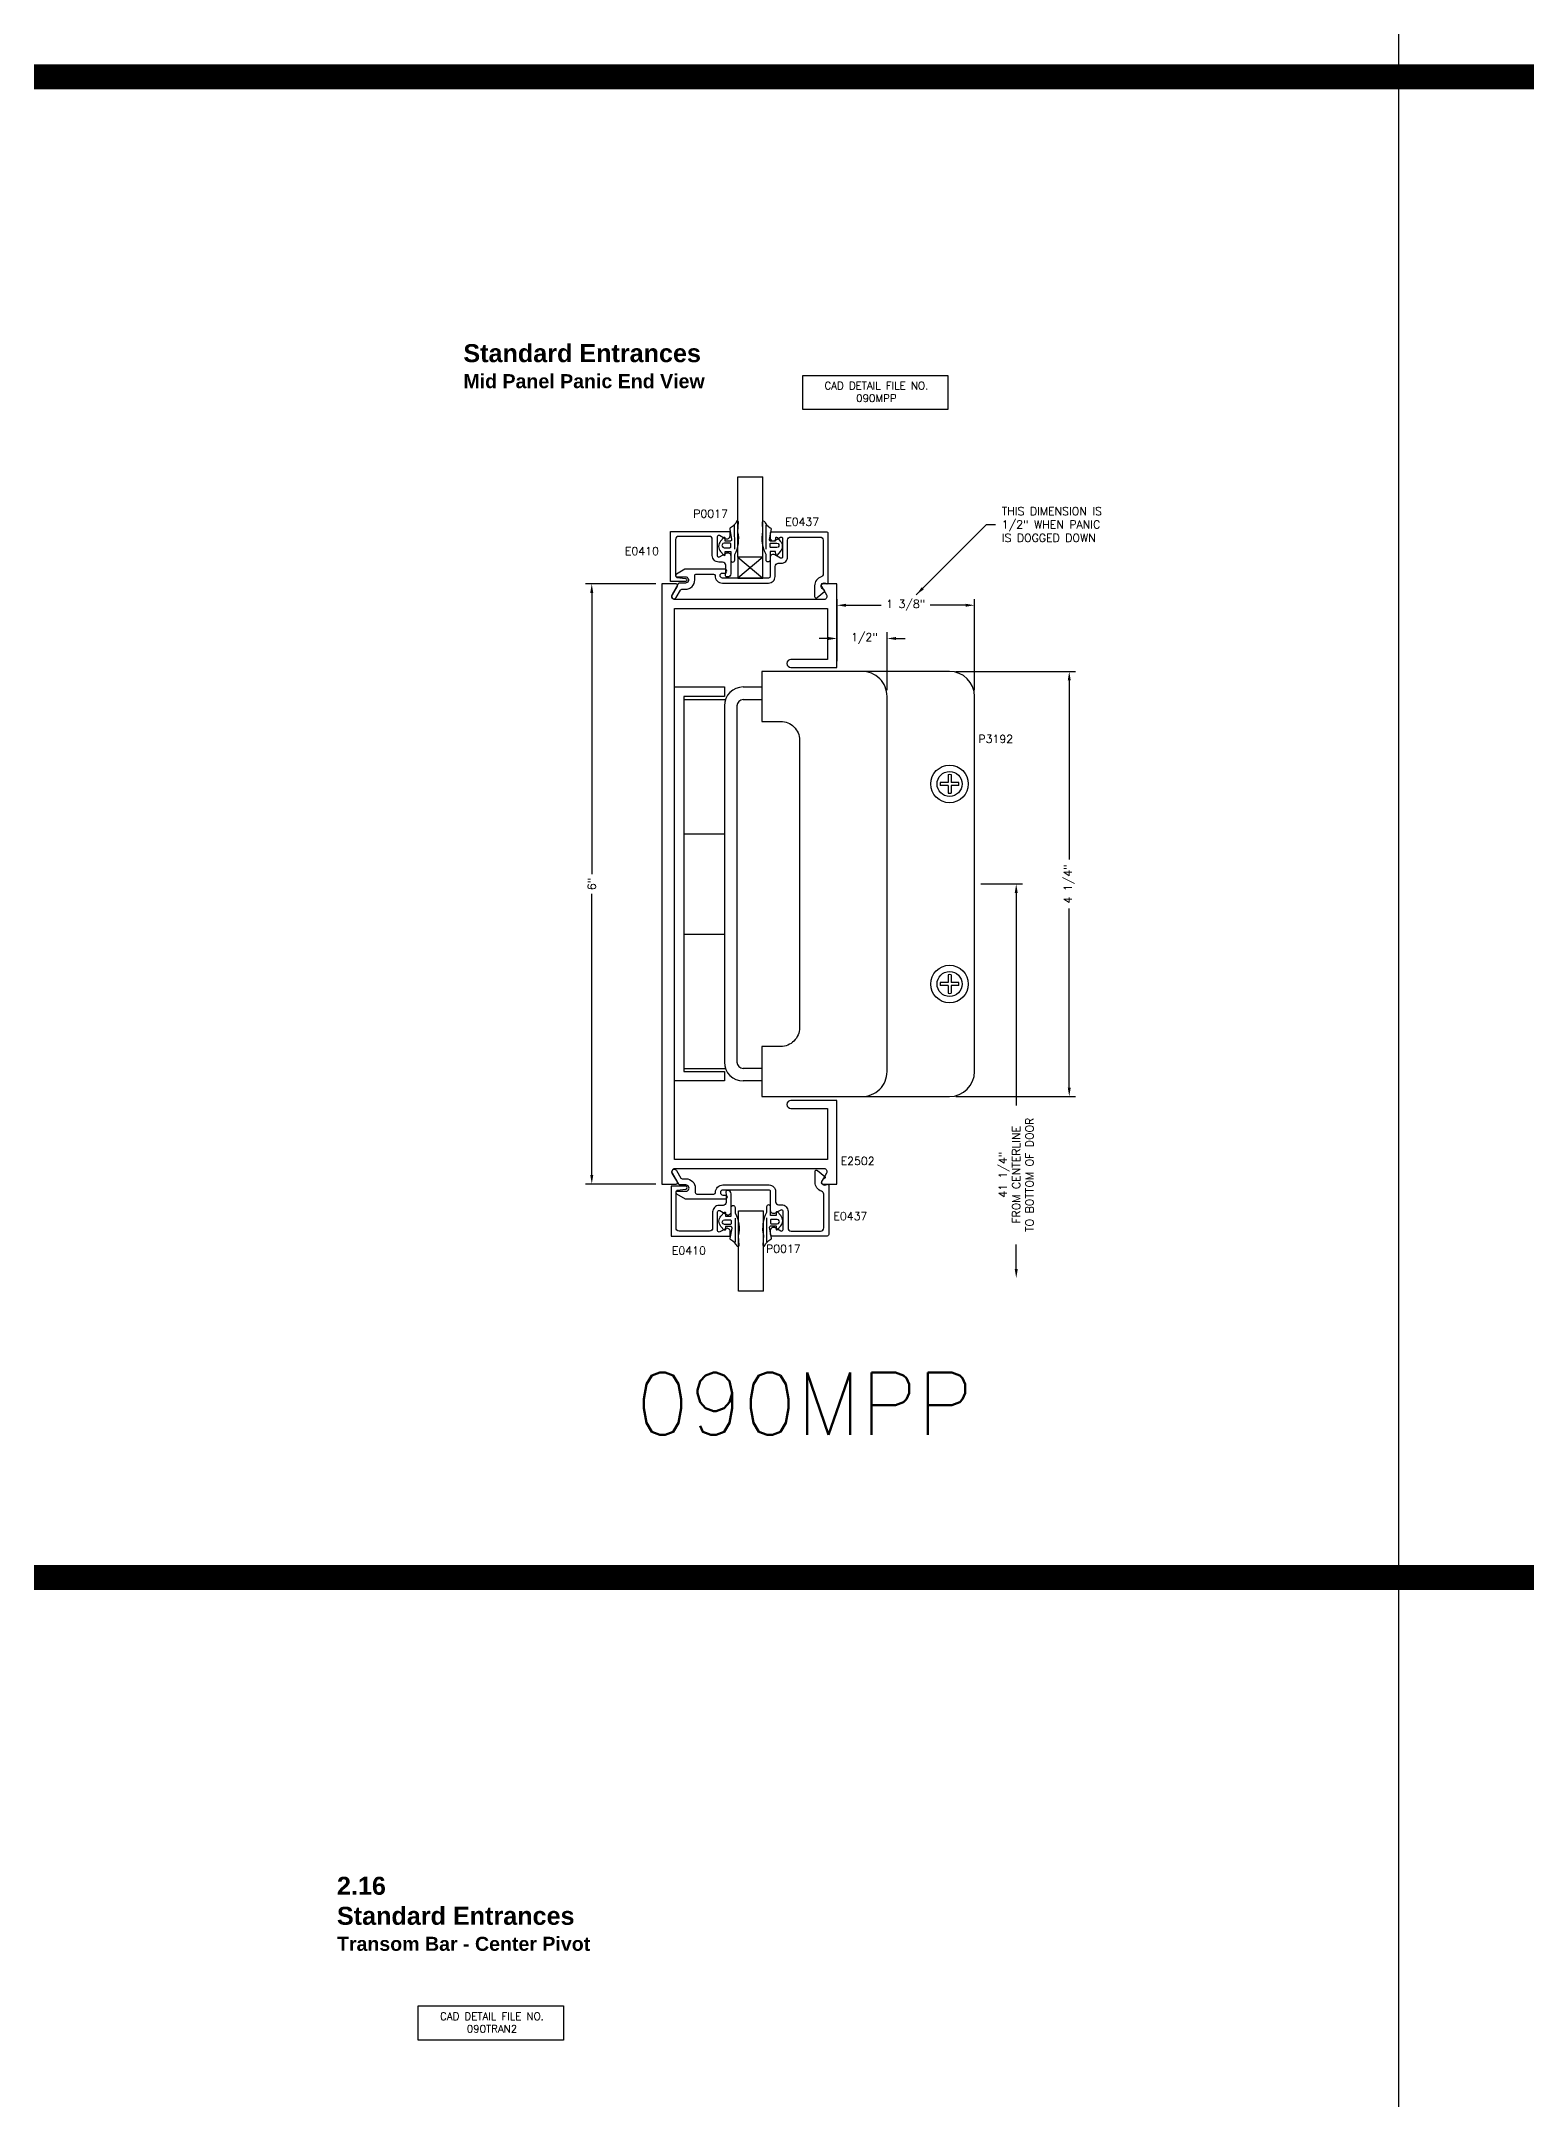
# Model space of a CAD drawing. Extents: x 0 to 130, y 0 to 90.
# Drawn here: x 14.98 to 29.83, y 24.66 to 45.24 of the extents above; entities that cross this region are included whole.
import ezdxf

# ---------------------------------------------------------------- set-up
doc = ezdxf.new("R2010")
doc.units = 0
doc.header["$MEASUREMENT"] = 0
doc.header["$PDMODE"] = 3
doc.layers.get('DEFPOINTS').update_dxf_attribs({"linetype": 'CONTINUOUS'})
for name, color, linetype in [('R-ANNO-DIMS', 3, 'CONTINUOUS'), ('R-ANNO-TEXT', 6, 'CONTINUOUS'), ('R-DET1', 4, 'CONTINUOUS'), ('R-DET2', 2, 'CONTINUOUS'), ('R-DET3', 5, 'CONTINUOUS'), ('R-OTLN', 1, 'CONTINUOUS'), ('TITLE', 7, 'CONTINUOUS')]:
    doc.layers.add(name, color=color, linetype=linetype)
doc.styles.get("Standard").update_dxf_attribs({"font": 'simplex'})
doc.dimstyles.new('1X', dxfattribs={"dimscale": 0, "dimtxt": 0.08, "dimasz": 0.09, "dimexe": 0.062, "dimexo": 0.062, "dimgap": 0.045, "dimtad": 0, "dimdec": 4, "dimzin": 4, "dimtxsty": 'STANDARD', "dimcen": 0, "dimazin": 3, "dimtp": 0.02, "dimtfac": 1, "dimtdec": 4, "dimtofl": 0, "dimtmove": 0, "dimatfit": 3, "dimtolj": 1, "dimtzin": 4})

# ---------------------------------------------------------------- blocks, each defined once
blk = doc.blocks.new('*D90')
at = {"layer": 'DEFPOINTS', "color": 0}
for p in [(22.937, 39.266), (22.937, 38.976), (23.437, 38.687)]:
    blk.add_point(p, dxfattribs=at)
at = {"layer": 'R-ANNO-DIMS', "color": 0}
for p, q in [((22.937, 39.038), (22.937, 39.328)), ((23.437, 38.749), (23.437, 39.328)), ((22.847, 39.266), (22.757, 39.266)), ((23.527, 39.266), (23.617, 39.266))]:
    blk.add_line(p, q, dxfattribs=at)
for points in [[(22.847, 39.281), (22.847, 39.251), (22.937, 39.266)], [(23.527, 39.281), (23.527, 39.251), (23.437, 39.266)]]:
    blk.add_solid(points, dxfattribs=at)
at = {"layer": 'R-ANNO-DIMS', "color": 0, "insert": (23.211, 39.266), "char_height": 0.08, "attachment_point": 5}
blk.add_mtext('\\A1;1/2"', dxfattribs=at)
blk = doc.blocks.new('*D91')
at = {"layer": 'DEFPOINTS', "color": 0}
for p in [(21.187, 39.812), (20.485, 33.812), (21.187, 33.812)]:
    blk.add_point(p, dxfattribs=at)
at = {"layer": 'R-ANNO-DIMS', "color": 0}
for p, q in [((21.125, 39.812), (20.423, 39.812)), ((20.485, 39.722), (20.485, 36.91)), ((20.485, 33.902), (20.485, 36.714)), ((21.125, 33.812), (20.423, 33.812))]:
    blk.add_line(p, q, dxfattribs=at)
for points in [[(20.47, 39.722), (20.5, 39.722), (20.485, 39.812)], [(20.47, 33.902), (20.5, 33.902), (20.485, 33.812)]]:
    blk.add_solid(points, dxfattribs=at)
at = {"layer": 'R-ANNO-DIMS', "color": 0, "insert": (20.485, 36.812), "char_height": 0.08, "attachment_point": 5, "rotation": 90}
blk.add_mtext('\\A1;6"', dxfattribs=at)
blk = doc.blocks.new('*D92')
at = {"layer": 'DEFPOINTS', "color": 0}
for p in [(24.062, 38.937), (24.062, 34.687), (25.259, 34.687)]:
    blk.add_point(p, dxfattribs=at)
at = {"layer": 'R-ANNO-DIMS', "color": 0}
for p, q in [((24.124, 38.937), (25.321, 38.937)), ((25.259, 38.847), (25.259, 37.057)), ((25.259, 34.777), (25.259, 36.567)), ((24.124, 34.687), (25.321, 34.687))]:
    blk.add_line(p, q, dxfattribs=at)
for points in [[(25.244, 38.847), (25.274, 38.847), (25.259, 38.937)], [(25.244, 34.777), (25.274, 34.777), (25.259, 34.687)]]:
    blk.add_solid(points, dxfattribs=at)
at = {"layer": 'R-ANNO-DIMS', "color": 0, "insert": (25.259, 36.812), "char_height": 0.08, "attachment_point": 5, "rotation": 90}
blk.add_mtext('\\A1;4 1/4"', dxfattribs=at)
blk = doc.blocks.new('*D93')
at = {"layer": 'DEFPOINTS', "color": 0}
for p in [(24.312, 39.598), (22.937, 38.976), (24.312, 38.687)]:
    blk.add_point(p, dxfattribs=at)
at = {"layer": 'R-ANNO-DIMS', "color": 0}
for p, q in [((22.937, 39.038), (22.937, 39.66)), ((23.027, 39.598), (23.379, 39.598)), ((24.222, 39.598), (23.869, 39.598)), ((24.312, 38.749), (24.312, 39.66))]:
    blk.add_line(p, q, dxfattribs=at)
for points in [[(23.027, 39.613), (23.027, 39.583), (22.937, 39.598)], [(24.222, 39.613), (24.222, 39.583), (24.312, 39.598)]]:
    blk.add_solid(points, dxfattribs=at)
at = {"layer": 'R-ANNO-DIMS', "color": 0, "insert": (23.624, 39.598), "char_height": 0.08, "attachment_point": 5}
blk.add_mtext('\\A1;1 3/8"', dxfattribs=at)
blk = doc.blocks.new('*D94')
at = {"layer": 'DEFPOINTS', "color": 0}
for p in [(24.312, 36.812), (24.729, 32.872), (24.729, 32.872)]:
    blk.add_point(p, dxfattribs=at)
at = {"layer": 'R-ANNO-DIMS', "color": 0}
for p, q in [((24.374, 36.812), (24.791, 36.812)), ((24.729, 36.722), (24.729, 34.599)), ((24.729, 32.962), (24.729, 33.21))]:
    blk.add_line(p, q, dxfattribs=at)
for points in [[(24.714, 36.722), (24.744, 36.722), (24.729, 36.812)], [(24.714, 32.962), (24.744, 32.962), (24.729, 32.872)]]:
    blk.add_solid(points, dxfattribs=at)
at = {"layer": 'R-ANNO-DIMS', "color": 0, "insert": (24.729, 33.905), "char_height": 0.08, "attachment_point": 5, "rotation": 90}
blk.add_mtext('\\A1;41 1/4" \\PFROM CENTERLINE \\PTO BOTTOM OF DOOR', dxfattribs=at)
blk = doc.blocks.new('S')
at = {"layer": 'R-DET2'}
for p, q in [((4.542, 7.201), (4.542, 8.004)), ((4.542, 8.004), (4.792, 8.004)), ((4.792, 7.201), (4.792, 8.004)), ((4.792, 7.201), (4.542, 7.201))]:
    blk.add_line(p, q, dxfattribs=at)
blk = doc.blocks.new('GLASS')
at = {"layer": 'R-DET2'}
blk.add_blockref('S', (-4.542, -7.201), dxfattribs=at)
blk = doc.blocks.new('QUARTER_INCH_GLASS')
at = {"layer": 'R-DET2'}
blk.add_blockref('GLASS', (0, 0), dxfattribs=at)
blk = doc.blocks.new('1-4_P0017')
at = {"layer": 'R-DET2'}
for points in [[(-0.127, 0.093), (-0.131, 0.191, -0.280474), (-0.115, 0.201, 0.169063), (-0.053, 0.132, -0.378809), (-0.045, 0.121), (-0.064, 0.016, 0.346242), (-0.054, 0), (0, 0), (0.001, 0.03, -0.608656), (0.014, 0.036), (0.047, -0.001, -0.378617), (0.047, -0.104), (0.014, -0.141, -0.608656), (0.001, -0.135), (0, -0.105), (-0.055, -0.105), (-0.055, -0.19, -1), (-0.095, -0.19), (-0.095, -0.135, -0.175364)], [(0.032, -0.051, -0.341999), (0.012, -0.066), (-0.047, -0.066, -0.414214), (-0.055, -0.058), (-0.055, -0.029, -0.414214), (-0.047, -0.021), (0.012, -0.021, -0.341999), (0.032, -0.036, -0.127017)]]:
    blk.add_lwpolyline(points, format="xyb", close=True, dxfattribs=at)
blk.add_lwpolyline([(-0.095, -0.082), (-0.094, 0.158)], dxfattribs=at)
blk = doc.blocks.new('P3192')
at = {"layer": 'R-DET1'}
for p, q in [((24.062, 38.937), (23.187, 38.937)), ((21.999, 38.781), (22.187, 38.781)), ((24.312, 34.937), (24.312, 38.687)), ((21.406, 38.656), (21.823, 38.656)), ((21.812, 38.593), (21.812, 35.031)), ((21.937, 38.593), (21.937, 35.031)), ((21.999, 38.656), (22.187, 38.656)), ((24.047, 37.905), (24.047, 37.827)), ((24.077, 37.905), (24.077, 37.827)), ((24.047, 37.827), (23.969, 37.827)), ((24.047, 37.797), (23.969, 37.797)), ((24.047, 37.797), (24.047, 37.72)), ((24.154, 37.827), (24.077, 37.827)), ((24.077, 37.797), (24.077, 37.72)), ((24.154, 37.797), (24.077, 37.797)), ((21.406, 37.312), (21.812, 37.312)), ((21.406, 36.312), (21.812, 36.312)), ((24.047, 35.827), (23.969, 35.827)), ((24.047, 35.905), (24.047, 35.827)), ((24.077, 35.905), (24.077, 35.827)), ((24.154, 35.827), (24.077, 35.827)), ((24.047, 35.797), (23.969, 35.797)), ((24.047, 35.797), (24.047, 35.72)), ((24.154, 35.797), (24.077, 35.797)), ((24.077, 35.797), (24.077, 35.72)), ((21.406, 34.968), (21.823, 34.968)), ((22.187, 34.968), (21.999, 34.968)), ((22.187, 34.843), (21.999, 34.843)), ((23.187, 34.687), (24.062, 34.687))]:
    blk.add_line(p, q, dxfattribs=at)
blk.add_lwpolyline([(22.374, 38.437, -0.414214), (22.562, 38.25), (22.562, 35.375, -0.414214), (22.374, 35.187), (22.187, 35.187), (22.187, 34.687), (23.187, 34.687, 0.414214), (23.437, 34.937), (23.437, 38.687, 0.414214), (23.187, 38.937), (22.187, 38.937), (22.187, 38.437)], format="xyb", close=True, dxfattribs=at)
blk.add_lwpolyline([(21.406, 34.937), (21.812, 34.937), (21.812, 34.843), (21.312, 34.843), (21.312, 38.781), (21.812, 38.781), (21.812, 38.687), (21.406, 38.687)], close=True, dxfattribs=at)
for centre, radius in [((24.062, 37.812), 0.188), ((24.062, 37.812), 0.125), ((24.062, 35.812), 0.188), ((24.062, 35.812), 0.125)]:
    blk.add_circle(centre, radius, dxfattribs=at)
for centre, radius, start, end in [((24.062, 38.687), 0.25, 0, 90), ((21.999, 38.593), 0.188, 90, 180), ((21.999, 38.593), 0.0625, 90, 180), ((24.062, 37.812), 0.0938, 80.7931, 99.2069), ((24.062, 37.812), 0.0938, 170.7931, 189.2069), ((24.062, 37.812), 0.0938, 260.7931, 279.2069), ((24.062, 37.812), 0.0938, 350.7931, 9.2069), ((24.062, 35.812), 0.0938, 170.7931, 189.2069), ((24.062, 35.812), 0.0938, 80.7931, 99.2069), ((24.062, 35.812), 0.0938, 350.7931, 9.2069), ((24.062, 35.812), 0.0938, 260.7931, 279.2069), ((21.999, 35.031), 0.188, 180, 270), ((21.999, 35.031), 0.0625, 180, 270), ((24.062, 34.937), 0.25, 270, 0)]:
    blk.add_arc(centre, radius, start, end, dxfattribs=at)

msp = doc.modelspace()

# ---------------------------------------------------------------- linework, layer by layer
at = {"layer": 'R-ANNO-TEXT'}
for points in [[(22.593847, 41.8959405), (24.0453269, 41.8959405), (24.0453269, 41.5538777), (22.593847, 41.5538777)], [(18.7504473, 25.5969567), (20.2019272, 25.5969567), (20.2019272, 25.2548938), (18.7504473, 25.2548938)]]:
    msp.add_lwpolyline(points, close=True, dxfattribs=at)
at = {"layer": 'R-DET1'}
for points in [[(21.8363215, 39.8812087, -0.4559911352), (21.8214695, 39.8983091), (21.8247055, 39.9212086), (21.8247075, 39.9982474, 0.4142135624), (21.7937075, 40.0292474), (21.7548955, 40.0292472, -0.4157347224), (21.6897065, 40.0943955), (21.6897055, 40.2552087, 0.4142135624), (21.6587055, 40.2862087), (21.3547085, 40.2862087, 0.4142135624), (21.3237085, 40.2552087), (21.3237055, 39.8915021, 0.3788668862), (21.3368775, 39.8766139), (21.4225345, 39.8660965, -0.9407073484), (21.4207065, 39.8362085), (21.2737075, 39.8362086), (21.2737075, 40.3362085), (21.8647069, 40.3362085), (21.8647085, 40.288902, -0.5773503096), (21.8182085, 40.2620552), (21.7622065, 40.294387, 0.5773499476), (21.7397065, 40.2813966), (21.7397065, 40.0942471, 0.5773500587), (21.7622065, 40.0812567), (21.8282066, 40.1193619, -0.5773539269), (21.874707, 40.0925152), (21.8747069, 39.9122088, -0.4142112814), (21.8437069, 39.8812087), (21.8363215, 39.8812087)], [(21.7921016, 39.8198445), (22.2531054, 39.8198445, 0.4142135624), (22.3181054, 39.8848445), (22.3181054, 39.9868575, -0.4142135624), (22.3491054, 40.0178575), (22.3781054, 40.0178575, 0.4142135624), (22.4431054, 40.0828575), (22.4431054, 40.2488435, -0.4142135624), (22.4741054, 40.2798435), (22.7681004, 40.2798435, -0.4142135624), (22.7991004, 40.2488435), (22.7991004, 39.9118031, -0.3256627349), (22.7776007, 39.8822947, 0.3256627349), (22.7131014, 39.7937695), (22.7131014, 39.6853898, 0.6370702608), (22.7377432, 39.6738992), (22.8103843, 39.7348522, 0.4779725156), (22.8100874, 39.7504127), (22.7900107, 39.7659937, -0.8690679817), (22.8205218, 39.8192698), (22.8353921, 39.8133266, 0.5305087646), (22.8491034, 39.8226124), (22.8491034, 40.3148465, 0.4142135624), (22.8341034, 40.3298465), (22.2831014, 40.3298465, 0.4142135624), (22.2681014, 40.3148465), (22.2681014, 40.2723491, 0.5773590294), (22.3146021, 40.2455027), (22.3706011, 40.2778357, -0.5773590294), (22.3931014, 40.2648455), (22.3931014, 40.0828584, -0.5773411719), (22.3706018, 40.0698679), (22.3146007, 40.1021981, 0.5773411719), (22.2681014, 40.0753508), (22.2681014, 39.8848435, -0.4142135624), (22.2531014, 39.8698435), (21.792104, 39.8698435, -1), (21.792104, 39.9198465), (21.8141071, 39.9198465, 1), (21.8141071, 39.9598435), (21.417104, 39.9598435), (21.3304847, 39.9098349, 0.7673308308), (21.3379846, 39.8818445), (21.4216347, 39.8818445, -1.0057039516), (21.4219863, 39.8198465), (21.362986, 39.8198444, 0.2679461651), (21.349996, 39.8123441), (21.2853349, 39.7003416, 0.9999753426), (21.3286336, 39.675343), (21.3719385, 39.7503448, -0.2679423533), (21.3849287, 39.7578445), (21.4219891, 39.7578445, 0.4142135624), (21.5149891, 39.8508445), (21.5149891, 39.8948445, -0.4142135624), (21.5299885, 39.9098445), (21.7021025, 39.9098445, -0.4142119352), (21.7171025, 39.8948446, 0.4142119352), (21.792104, 39.8198435)], [(21.7966121, 33.8030866), (22.2576159, 33.8030866, -0.4142135624), (22.3226159, 33.7380866), (22.3226159, 33.6360736, 0.4142135624), (22.3536159, 33.6050736), (22.3826159, 33.6050736, -0.4142135624), (22.4476159, 33.5400736), (22.4476159, 33.3740876, 0.4142135624), (22.4786159, 33.3430876), (22.7726109, 33.3430876, 0.4142135624), (22.8036109, 33.3740876), (22.8036109, 33.711128, 0.3256627349), (22.7821112, 33.7406364, -0.3256627349), (22.7176119, 33.8291615), (22.7176119, 33.9375412, -0.6370702608), (22.7422538, 33.9490319), (22.8148948, 33.8880788, -0.4779725156), (22.8145979, 33.8725183), (22.7945212, 33.8569374, 0.8690679817), (22.8250323, 33.8036612), (22.8399026, 33.8096045, -0.5305087646), (22.8536139, 33.8003187), (22.8536139, 33.3080846, -0.4142135624), (22.8386139, 33.2930846), (22.2876119, 33.2930846, -0.4142135624), (22.2726119, 33.3080846), (22.2726119, 33.350582, -0.5773590294), (22.3191127, 33.3774283), (22.3751116, 33.3450954, 0.5773590294), (22.3976119, 33.3580855), (22.3976119, 33.5400726, 0.5773411719), (22.3751123, 33.5530632), (22.3191112, 33.520733, -0.5773411719), (22.2726119, 33.5475802), (22.2726119, 33.7380876, 0.4142135624), (22.2576119, 33.7530876), (21.7966145, 33.7530876, 1), (21.7966145, 33.7030846), (21.8186176, 33.7030846, -1), (21.8186176, 33.6630876), (21.4216145, 33.6630876), (21.3349953, 33.7130961, -0.7673308308), (21.3424951, 33.7410866), (21.4261452, 33.7410866, 1.0057039516), (21.4264968, 33.8030846), (21.3674966, 33.8030867, -0.2679461651), (21.3545065, 33.810587), (21.2898454, 33.9225895, -0.9999753426), (21.3331442, 33.9475881), (21.376449, 33.8725863, 0.2679423533), (21.3894392, 33.8650866), (21.4264996, 33.8650866, -0.4142135624), (21.5194996, 33.7720866), (21.5194996, 33.7280866, 0.4142135624), (21.534499, 33.7130866), (21.706613, 33.7130866, 0.4142119352), (21.721613, 33.7280865, -0.4142119352), (21.7966145, 33.8030876)], [(21.8399079, 33.7466338, 0.4559911352), (21.8250559, 33.7295333), (21.8282919, 33.7066338), (21.8282939, 33.629595, -0.4142135624), (21.7972939, 33.598595), (21.7584819, 33.5985952, 0.4157347224), (21.6932929, 33.5334469), (21.6932919, 33.3726337, -0.4142135624), (21.6622919, 33.3416337), (21.3582949, 33.3416337, -0.4142135624), (21.3272949, 33.3726337), (21.3272919, 33.7363403, -0.3788668862), (21.3404639, 33.7512285), (21.4261209, 33.7617459, 0.9407073484), (21.4242929, 33.7916339), (21.2772939, 33.7916338), (21.2772939, 33.2916339), (21.8682933, 33.2916339), (21.8682949, 33.3389404, 0.5773503096), (21.8217949, 33.3657872), (21.7657929, 33.3334554, -0.5773499476), (21.7432929, 33.3464458), (21.7432929, 33.5335953, -0.5773500587), (21.7657929, 33.5465857), (21.831793, 33.5084805, 0.5773539269), (21.8782934, 33.5353272), (21.8782933, 33.7156336, 0.4142112814), (21.8472933, 33.7466337), (21.8399079, 33.7466337)]]:
    msp.add_lwpolyline(points, format="xyb", dxfattribs=at)
at = {"layer": 'R-DET2'}
for p, q in [((22.1967318, 40.0795725), (21.9467317, 39.8698435)), ((21.9467318, 40.0795725), (21.9467317, 39.8698435)), ((21.9467318, 40.0795725), (22.1967318, 39.8698435)), ((22.1967318, 40.0795725), (21.9467318, 40.0795725)), ((22.1967318, 39.8698435), (22.1967318, 40.0795725)), ((21.9467317, 39.8698435), (22.1967318, 39.8698435))]:
    msp.add_line(p, q, dxfattribs=at)
at = {"layer": 'R-OTLN'}
msp.add_lwpolyline([(22.8426885, 34.0580872), (21.3119385, 34.0580872), (21.3119385, 39.5660872), (22.8426885, 39.5660872), (22.8426885, 39.0560872), (22.4766885, 39.0560872, 1), (22.4766885, 38.9760872), (22.9366885, 38.9760872), (22.9366885, 39.8120872), (22.7951879, 39.8120872, 0.5773517947), (22.7821976, 39.7895871), (22.8324275, 39.7025872, -0.5773517947), (22.8055808, 39.6560872), (21.3177963, 39.6560872, -0.5773517823), (21.2909496, 39.7025872), (21.3411795, 39.7895871, 0.5773517823), (21.3281892, 39.8120872), (21.1866885, 39.8120872), (21.1866885, 33.8120872), (21.3281892, 33.8120872, 0.5773517947), (21.3411795, 33.8345872), (21.2909496, 33.9215871, -0.5773517947), (21.3177963, 33.9680872), (22.8055808, 33.9680872, -0.5773517823), (22.8324275, 33.9215871), (22.7821976, 33.8345872, 0.5773517823), (22.7951879, 33.8120872), (22.9366885, 33.8120872), (22.9366885, 34.6480872), (22.4766885, 34.6480872, 1), (22.4766885, 34.5680872), (22.8426885, 34.5680872)], format="xyb", close=True, dxfattribs=at)
at = {"layer": 'TITLE'}
msp.add_line((28.5517256, 89.8789502), (28.5517256, 14.8789502), dxfattribs=at)
at = {"layer": 'TITLE', "const_width": 0.25}
for points in [[(0.25, 44.8789502), (122.9080005, 44.8789502)], [(0.25, 29.8789502), (122.9080005, 29.8789502)]]:
    msp.add_lwpolyline(points, dxfattribs=at)

# ---------------------------------------------------------------- block references
at = {"layer": 'R-DET2'}
for p in [(21.9467318, 40.0795725), (21.9512652, 32.7409508)]:
    msp.add_blockref('QUARTER_INCH_GLASS', p, dxfattribs=at)
at = {"layer": 'R-DET3', "xscale": -1}
msp.add_blockref('1-4_P0017', (21.819707, 40.239247), dxfattribs=at)
at = {"layer": 'R-DET3'}
for name, p in [('1-4_P0017', (22.3231014, 40.2406234)), ('P3192', (0, 0))]:
    msp.add_blockref(name, p, dxfattribs=at)
at = {"layer": 'R-DET3', "rotation": 180}
msp.add_blockref('1-4_P0017', (21.8232934, 33.3882059), dxfattribs=at)
at = {"layer": 'R-DET3', "xscale": -1, "rotation": 180}
msp.add_blockref('1-4_P0017', (22.3276119, 33.3933733), dxfattribs=at)

# ---------------------------------------------------------------- texts
at = {"layer": 'R-ANNO-TEXT', "char_height": 0.075, "width": 1.875, "attachment_point": 2}
for s, insert in [('CAD DETAIL FILE NO.\\P090MPP', (23.3305292, 41.8303578)), ('CAD DETAIL FILE NO.\\P090TRAN2', (19.4871296, 25.5313739))]:
    msp.add_mtext(s, dxfattribs=dict(at, insert=insert))
at = {"layer": 'R-ANNO-TEXT', "char_height": 0.08}
for s, insert, attachment_point in [('\\A1;P0017', (21.8457284, 40.5132176), 6), ('THIS DIMENSION IS \\P1/2" WHEN PANIC\\PIS DOGGED DOWN', (24.5846713, 40.4050055), 4), ('\\A1;E0437', (22.7582562, 40.4321871), 6), ('\\A1;E0410', (21.1556794, 40.1398983), 6), ('\\A1;P3192', (24.3510466, 38.2613067), 4), ('\\A1;E2502', (22.9733804, 34.0431788), 4), ('\\A1;E0437', (22.9010341, 33.4916385), 4), ('\\A1;E0410', (21.2860933, 33.1474745), 4), ('\\A1;P0017', (22.2271853, 33.1663606), 4)]:
    msp.add_mtext(s, dxfattribs=dict(at, insert=insert, attachment_point=attachment_point))
at = {"layer": 'TITLE'}
msp.add_text('090MPP', height=0.625, dxfattribs=at).set_placement((20.9248213, 31.3051919))
at = {"layer": 'TITLE', "char_height": 0.18, "width": 7.44, "attachment_point": 1}
for s, insert in [('{\\fArial|b1|i0|c0|p34;\\PStandard Entrances\\P\\H0.7778x;Mid Panel Panic End View }', (19.2013756, 42.5080632, 6.2106922)), ('{\\fArial|b1|i0|c0|p34;2.16\\PStandard Entrances\\P\\H0.7778x;Transom Bar - Center Pivot}', (17.9371566, 26.8882982, 6.2106922))]:
    msp.add_mtext(s, dxfattribs=dict(at, insert=insert))

# ---------------------------------------------------------------- dimensions: what is measured, and where the dimension line sits
at = {"layer": 'R-ANNO-DIMS'}
for base, p1, p2, picture, middle in [((20.4852528, 33.8120872), (21.1866885, 39.8120872), (21.1866885, 33.8120872), '*D91', (20.4852528, 36.8120872)), ((25.2587255, 34.6870872), (24.0619385, 38.9370872), (24.0619385, 34.6870872), '*D92', (25.2587255, 36.8120872))]:
    dim = msp.add_linear_dim(base=base, p1=p1, p2=p2, angle=90, dimstyle='1X', override={"dimscale": 1, "dimpost": '"'}, dxfattribs=at)
    dim.commit()
    dim.dimension.update_dxf_attribs({"geometry": picture, "text_midpoint": middle})
for base, p1, p2, picture, middle in [((24.3119385374, 39.5980892428), (22.9366885374, 38.9760871853), (24.3119385374, 38.6870871853), '*D93', (23.6243135374, 39.5980892428)), ((22.9366885374, 39.2661419618), (23.4369385374, 38.6870871853), (22.9366885374, 38.9760871853), '*D90', (23.2106472963, 39.2661419618))]:
    dim = msp.add_linear_dim(base=base, p1=p1, p2=p2, dimstyle='1X', override={"dimscale": 1, "dimpost": '"'}, dxfattribs=at)
    dim.commit()
    dim.dimension.update_dxf_attribs({"geometry": picture, "text_midpoint": middle, "dimtype": 160})
dim = msp.add_linear_dim(base=(24.7293752, 32.8720538), p1=(24.3119385, 36.8120872), p2=(24.7293752, 32.8720538), angle=90, text='41 1/4" \\PFROM CENTERLINE \\PTO BOTTOM OF DOOR', dimstyle='1X', override={"dimscale": 1, "dimpost": '"'}, dxfattribs=at)
dim.commit()
dim.dimension.update_dxf_attribs({"geometry": '*D94', "text_midpoint": (24.7293752, 33.9046118), "dimtype": 160})

# ---------------------------------------------------------------- leaders
at = {"layer": 'R-ANNO-TEXT'}
msp.add_leader([(23.730076, 39.7033302), (24.4326713, 40.4050055), (24.5226713, 40.4050055)], dimstyle='1X', override={"dimscale": 1}, dxfattribs=at)

doc.saveas('drawing.dxf')
